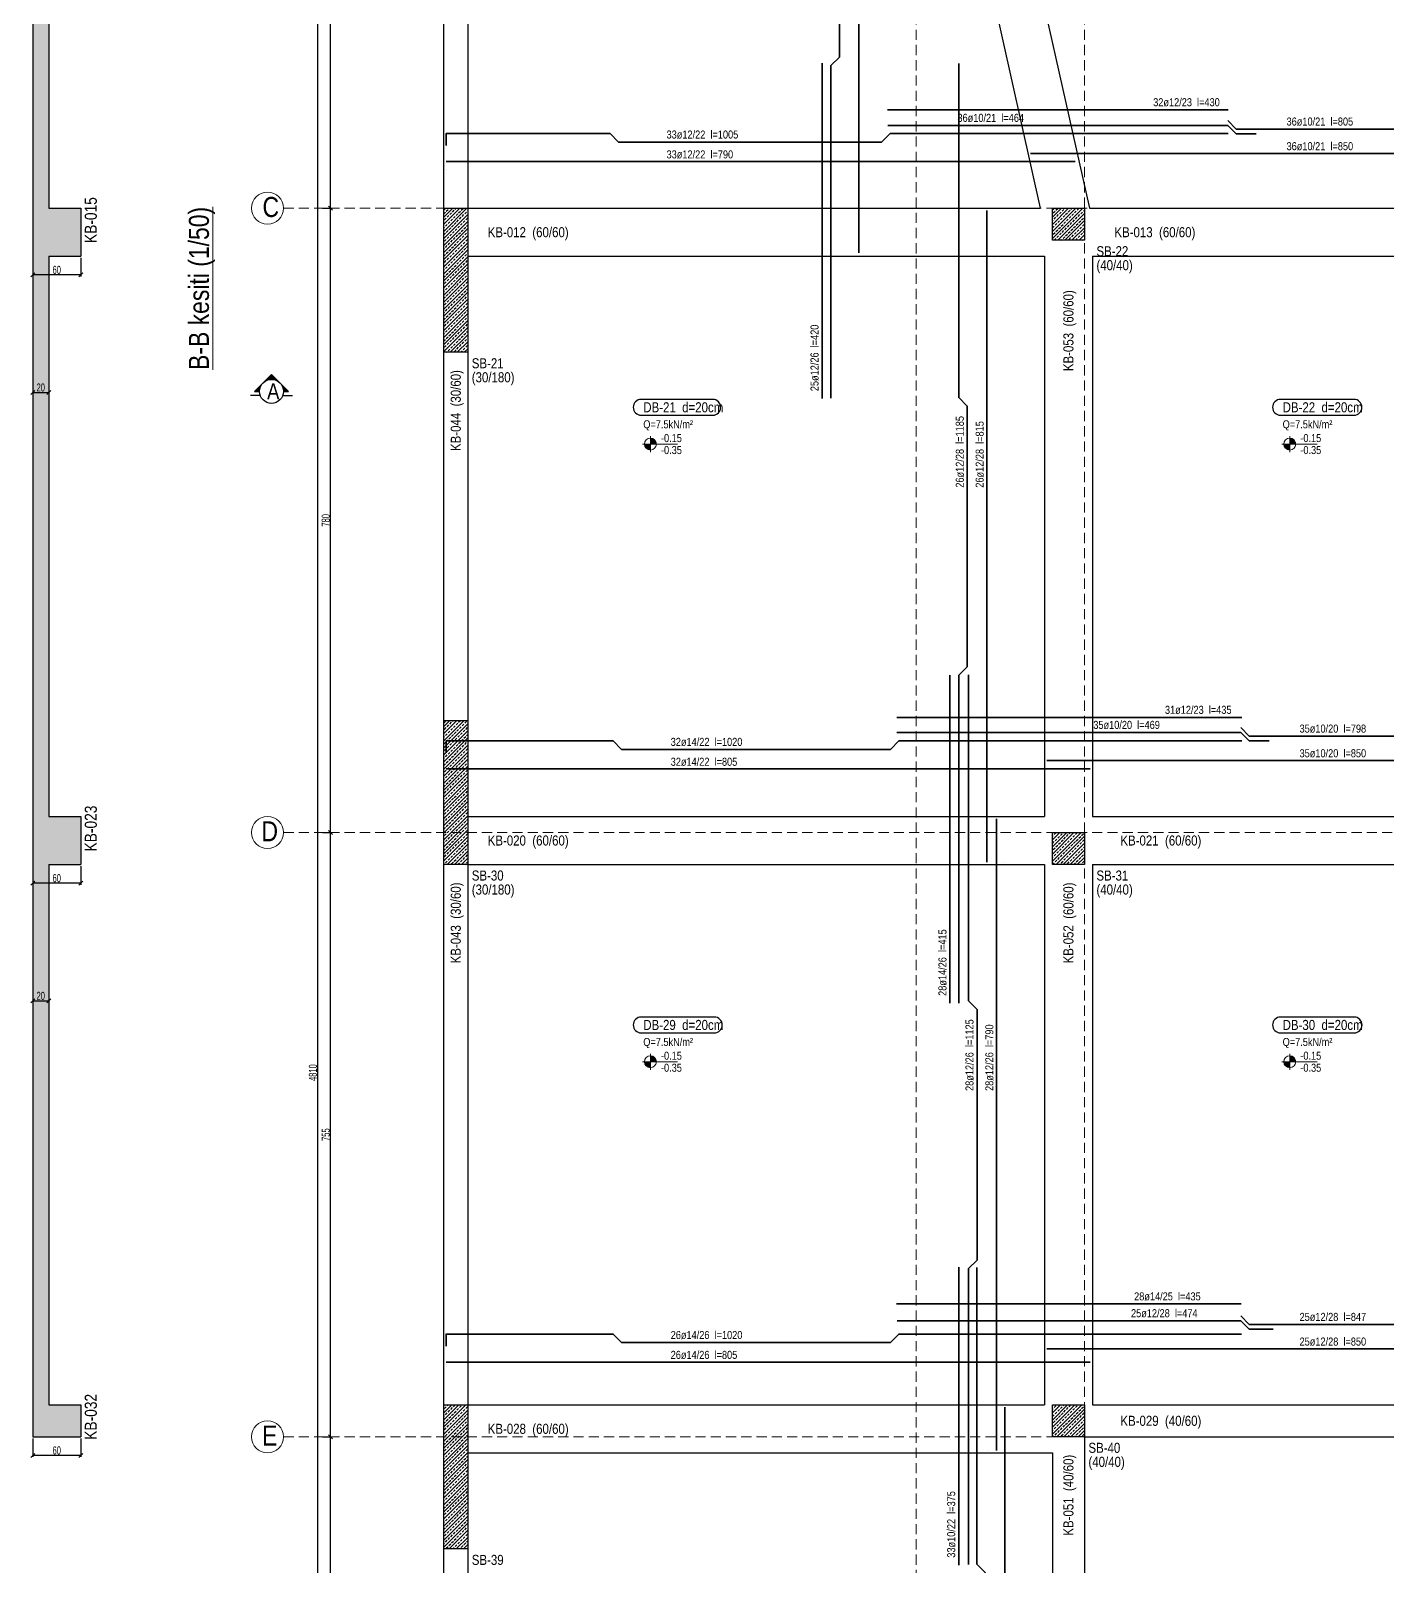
# Model space of a CAD drawing. Header units: millimetres. Extents: x 2430 to 9106, y 615 to 6139.
# Drawn here: x 2463 to 4157, y 2658 to 4577 of the extents above; entities that cross this region are included whole.
import ezdxf

# ---------------------------------------------------------------- set-up
doc = ezdxf.new("R2010")
doc.units = ezdxf.units.MM
doc.linetypes.add('DASHED', pattern=[19.05, 12.7, -6.35])
for name, color, linetype, lineweight in [('AKS BALONU (BEYKENT)', 7, 'Continuous', 20), ('AKS CIZGISI (BEYKENT)', 252, 'DASHED', 20), ('AKS NO (BEYKENT)', 3, 'Continuous', 20), ('AKS OLCU (BEYKENT)', 200, 'Continuous', 20), ('DONATI (BEYKENT)', 4, 'Continuous', 35), ('DONATI YAZISI (BEYKENT)', 3, 'Continuous', 20), ('DOSEME ISMI (BEYKENT)', 9, 'Continuous', 20), ('DOSEME PAFTA (BEYKENT)', 3, 'Continuous', 20), ('DOSEME SINIRI (BEYKENT)', 2, 'Continuous', 30), ('KESIT (BEYKENT)', 151, 'Continuous', 25), ('KESIT ISMI (BEYKENT)', 6, 'Continuous', 20), ('KIRIS (BEYKENT)', 2, 'Continuous', 30), ('KIRIS ISMI (BEYKENT)', 40, 'Continuous', 20), ('KOLON (BEYKENT)', 3, 'Continuous', 30), ('KOLON ISMI (BEYKENT)', 91, 'Continuous', 20), ('KOT CIZGI (BEYKENT)', 120, 'Continuous', 20), ('KOT YAZI (BEYKENT)', 7, 'Continuous', 20), ('OLCU (BEYKENT)', 14, 'Continuous', 20), ('TARAMA (BEYKENT)', 252, 'Continuous', 25), ('YAZI (BEYKENT)', 140, 'Continuous', 20)]:
    doc.layers.add(name, color=color, linetype=linetype, lineweight=lineweight)
doc.styles.add('DONATI YAZISI (BEYKENT)', font='')
doc.styles.add('DSMOLC-50', font='bahnschrift light condensed', dxfattribs={"width": 0.75, "height": 10})
doc.styles.add('KLNOLC-25', font='bahnschrift light condensed', dxfattribs={"width": 0.75, "height": 10})
doc.styles.add('KOT (BEYKENT)', font='')
doc.styles.add('stastyle', font='RomanSTA.ttf')
doc.styles.add('YAZI (BEYKENT)', font='')
doc.styles.get('DONATI YAZISI (BEYKENT)').set_extended_font_data('Bahnschrift Light Condensed')
doc.styles.get('KOT (BEYKENT)').set_extended_font_data('Bahnschrift Light Condensed')
doc.styles.get('YAZI (BEYKENT)').set_extended_font_data('Bahnschrift Light Condensed')
doc.dimstyles.new('DSMOLC-50', dxfattribs={"dimtxt": 10, "dimasz": 5, "dimexe": 2, "dimexo": 2, "dimgap": 1, "dimtad": 1, "dimdec": 1, "dimrnd": 0.5, "dimzin": 12, "dimdsep": 46, "dimtxsty": 'DSMOLC-50', "dimblk": 'OBLIQUE', "dimblk1": 'OBLIQUE', "dimblk2": 'OBLIQUE', "dimcen": 0, "dimclrt": 7, "dimadec": 0, "dimazin": 0, "dimtfac": 1, "dimtdec": 4, "dimtix": 1, "dimtmove": 2, "dimatfit": 3, "dimfxl": 1, "dimtzin": 0, "dimarcsym": 0})
pattern_1 = [(45, (1250.5757, 1934.793), (-4.419417, 4.419417), []), (45, (1254.995, 1934.793), (-4.419417, 4.419417), [3.125, -1.5625])]

# ---------------------------------------------------------------- blocks, each defined once
blk = doc.blocks.new('_Oblique')
at = {"color": 0, "linetype": 'ByBlock', "lineweight": -2}
blk.add_line((-0.5, -0.5), (0.5, 0.5), dxfattribs=at)
blk = doc.blocks.new('*D130')
at = {"layer": 'AKS OLCU (BEYKENT)', "color": 0, "lineweight": -2, "transparency": 16777216}
for p, q in [((2827.5, 2819.8), (2839.5, 2819.8)), ((2837.5, 2249.8), (2837.5, 2819.8)), ((2827.5, 2249.8), (2839.5, 2249.8))]:
    blk.add_line(p, q, dxfattribs=at)
at = {"layer": 'DEFPOINTS', "color": 0, "transparency": 16777216}
for p in [(2825.5, 2819.8), (2837.5, 2819.8), (2825.5, 2249.8)]:
    blk.add_point(p, dxfattribs=at)
at = {"layer": 'AKS OLCU (BEYKENT)', "color": 0, "lineweight": -2, "transparency": 16777216, "xscale": 5, "yscale": 5, "zscale": 5}
for p, rotation in [((2837.5, 2819.8), 90), ((2837.5, 2249.8), 270)]:
    blk.add_blockref('_Oblique', p, dxfattribs=dict(at, rotation=rotation))
at = {"layer": 'AKS OLCU (BEYKENT)', "color": 7, "transparency": 16777216, "insert": (2831.4, 2534.8), "char_height": 10, "attachment_point": 5, "rotation": 90, "style": 'DSMOLC-50'}
blk.add_mtext('570', dxfattribs=at)
blk = doc.blocks.new('*D131')
at = {"layer": 'AKS OLCU (BEYKENT)', "color": 0, "lineweight": -2, "transparency": 16777216}
for p, q in [((2827.5, 3574.8), (2839.5, 3574.8)), ((2837.5, 2819.8), (2837.5, 3574.8)), ((2827.5, 2819.8), (2839.5, 2819.8))]:
    blk.add_line(p, q, dxfattribs=at)
at = {"layer": 'DEFPOINTS', "color": 0, "transparency": 16777216}
for p in [(2825.5, 3574.8), (2837.5, 3574.8), (2825.5, 2819.8)]:
    blk.add_point(p, dxfattribs=at)
at = {"layer": 'AKS OLCU (BEYKENT)', "color": 0, "lineweight": -2, "transparency": 16777216, "xscale": 5, "yscale": 5, "zscale": 5}
for p, rotation in [((2837.5, 3574.8), 90), ((2837.5, 2819.8), 270)]:
    blk.add_blockref('_Oblique', p, dxfattribs=dict(at, rotation=rotation))
at = {"layer": 'AKS OLCU (BEYKENT)', "color": 7, "transparency": 16777216, "insert": (2831.4, 3197.3), "char_height": 10, "attachment_point": 5, "rotation": 90, "style": 'DSMOLC-50'}
blk.add_mtext('755', dxfattribs=at)
blk = doc.blocks.new('*D132')
at = {"layer": 'AKS OLCU (BEYKENT)', "color": 0, "lineweight": -2, "transparency": 16777216}
for p, q in [((2827.5, 4354.8), (2839.5, 4354.8)), ((2837.5, 3574.8), (2837.5, 4354.8)), ((2827.5, 3574.8), (2839.5, 3574.8))]:
    blk.add_line(p, q, dxfattribs=at)
at = {"layer": 'DEFPOINTS', "color": 0, "transparency": 16777216}
for p in [(2825.5, 4354.8), (2837.5, 4354.8), (2825.5, 3574.8)]:
    blk.add_point(p, dxfattribs=at)
at = {"layer": 'AKS OLCU (BEYKENT)', "color": 0, "lineweight": -2, "transparency": 16777216, "xscale": 5, "yscale": 5, "zscale": 5}
for p, rotation in [((2837.5, 4354.8), 90), ((2837.5, 3574.8), 270)]:
    blk.add_blockref('_Oblique', p, dxfattribs=dict(at, rotation=rotation))
at = {"layer": 'AKS OLCU (BEYKENT)', "color": 7, "transparency": 16777216, "insert": (2831.4, 3964.8), "char_height": 10, "attachment_point": 5, "rotation": 90, "style": 'DSMOLC-50'}
blk.add_mtext('780', dxfattribs=at)
blk = doc.blocks.new('*D133')
at = {"layer": 'AKS OLCU (BEYKENT)', "color": 0, "lineweight": -2, "transparency": 16777216}
for p, q in [((2827.5, 5114.8), (2839.5, 5114.8)), ((2837.5, 4354.8), (2837.5, 5114.8)), ((2827.5, 4354.8), (2839.5, 4354.8))]:
    blk.add_line(p, q, dxfattribs=at)
at = {"layer": 'DEFPOINTS', "color": 0, "transparency": 16777216}
for p in [(2825.5, 5114.8), (2837.5, 5114.8), (2825.5, 4354.8)]:
    blk.add_point(p, dxfattribs=at)
at = {"layer": 'AKS OLCU (BEYKENT)', "color": 0, "lineweight": -2, "transparency": 16777216, "xscale": 5, "yscale": 5, "zscale": 5}
for p, rotation in [((2837.5, 5114.8), 90), ((2837.5, 4354.8), 270)]:
    blk.add_blockref('_Oblique', p, dxfattribs=dict(at, rotation=rotation))
at = {"layer": 'AKS OLCU (BEYKENT)', "color": 7, "transparency": 16777216, "insert": (2831.4, 4734.8), "char_height": 10, "attachment_point": 5, "rotation": 90, "style": 'DSMOLC-50'}
blk.add_mtext('760', dxfattribs=at)
blk = doc.blocks.new('*D135')
at = {"layer": 'AKS OLCU (BEYKENT)', "color": 0, "lineweight": -2, "transparency": 16777216}
for p, q in [((2823.5, 5679.8), (2819.5, 5679.8)), ((2821.5, 869.8), (2821.5, 5679.8)), ((2823.5, 869.8), (2819.5, 869.8))]:
    blk.add_line(p, q, dxfattribs=at)
at = {"layer": 'DEFPOINTS', "color": 0, "transparency": 16777216}
for p in [(2821.5, 5679.8), (2825.5, 5679.8), (2825.5, 869.8)]:
    blk.add_point(p, dxfattribs=at)
at = {"layer": 'AKS OLCU (BEYKENT)', "color": 0, "lineweight": -2, "transparency": 16777216, "xscale": 5, "yscale": 5, "zscale": 5}
for p, rotation in [((2821.5, 5679.8), 90), ((2821.5, 869.8), 270)]:
    blk.add_blockref('_Oblique', p, dxfattribs=dict(at, rotation=rotation))
at = {"layer": 'AKS OLCU (BEYKENT)', "color": 7, "transparency": 16777216, "insert": (2815.4, 3274.8), "char_height": 10, "attachment_point": 5, "rotation": 90, "style": 'DSMOLC-50'}
blk.add_mtext('4810', dxfattribs=at)
blk = doc.blocks.new('*D156')
at = {"layer": 'DEFPOINTS', "color": 0, "transparency": 16777216}
for p in [(2465.5, 4294.8), (2525.5, 4294.8), (2465.5, 4271.6)]:
    blk.add_point(p, dxfattribs=at)
at = {"layer": 'OLCU (BEYKENT)', "color": 0, "lineweight": -2, "transparency": 16777216}
for p, q in [((2465.5, 4292.8), (2465.5, 4269.6)), ((2525.5, 4292.8), (2525.5, 4269.6)), ((2525.5, 4271.6), (2465.5, 4271.6))]:
    blk.add_line(p, q, dxfattribs=at)
at = {"layer": 'OLCU (BEYKENT)', "color": 0, "lineweight": -2, "transparency": 16777216, "xscale": 5, "yscale": 5, "zscale": 5, "rotation": 180}
blk.add_blockref('_Oblique', (2465.5, 4271.6), dxfattribs=at)
at = {"layer": 'OLCU (BEYKENT)', "color": 0, "lineweight": -2, "transparency": 16777216, "xscale": 5, "yscale": 5, "zscale": 5}
blk.add_blockref('_Oblique', (2525.5, 4271.6), dxfattribs=at)
at = {"layer": 'OLCU (BEYKENT)', "color": 7, "lineweight": -3, "transparency": 16777216, "insert": (2495.5, 4277.7), "char_height": 10, "attachment_point": 5, "style": 'KLNOLC-25'}
blk.add_mtext('60', dxfattribs=at)
blk = doc.blocks.new('*D157')
at = {"layer": 'DEFPOINTS', "color": 0, "transparency": 16777216}
for p in [(2465.5, 4143.6), (2485.5, 4143.6), (2485.5, 4124.6)]:
    blk.add_point(p, dxfattribs=at)
at = {"layer": 'OLCU (BEYKENT)', "color": 0, "lineweight": -2, "transparency": 16777216}
for p, q in [((2465.5, 4141.6), (2465.5, 4122.6)), ((2485.5, 4141.6), (2485.5, 4122.6)), ((2465.5, 4124.6), (2485.5, 4124.6))]:
    blk.add_line(p, q, dxfattribs=at)
at = {"layer": 'OLCU (BEYKENT)', "color": 0, "lineweight": -2, "transparency": 16777216, "xscale": 5, "yscale": 5, "zscale": 5, "rotation": 180}
blk.add_blockref('_Oblique', (2465.5, 4124.6), dxfattribs=at)
at = {"layer": 'OLCU (BEYKENT)', "color": 0, "lineweight": -2, "transparency": 16777216, "xscale": 5, "yscale": 5, "zscale": 5}
blk.add_blockref('_Oblique', (2485.5, 4124.6), dxfattribs=at)
at = {"layer": 'OLCU (BEYKENT)', "color": 7, "lineweight": -3, "transparency": 16777216, "insert": (2475.5, 4130.7), "char_height": 10, "attachment_point": 5, "style": 'KLNOLC-25'}
blk.add_mtext('20', dxfattribs=at)
blk = doc.blocks.new('*D158')
at = {"layer": 'DEFPOINTS', "color": 0, "transparency": 16777216}
for p in [(2465.5, 3534.8), (2525.5, 3534.8), (2465.5, 3511.6)]:
    blk.add_point(p, dxfattribs=at)
at = {"layer": 'OLCU (BEYKENT)', "color": 0, "lineweight": -2, "transparency": 16777216}
for p, q in [((2465.5, 3532.8), (2465.5, 3509.6)), ((2525.5, 3532.8), (2525.5, 3509.6)), ((2525.5, 3511.6), (2465.5, 3511.6))]:
    blk.add_line(p, q, dxfattribs=at)
at = {"layer": 'OLCU (BEYKENT)', "color": 0, "lineweight": -2, "transparency": 16777216, "xscale": 5, "yscale": 5, "zscale": 5, "rotation": 180}
blk.add_blockref('_Oblique', (2465.5, 3511.6), dxfattribs=at)
at = {"layer": 'OLCU (BEYKENT)', "color": 0, "lineweight": -2, "transparency": 16777216, "xscale": 5, "yscale": 5, "zscale": 5}
blk.add_blockref('_Oblique', (2525.5, 3511.6), dxfattribs=at)
at = {"layer": 'OLCU (BEYKENT)', "color": 7, "lineweight": -3, "transparency": 16777216, "insert": (2495.5, 3517.7), "char_height": 10, "attachment_point": 5, "style": 'KLNOLC-25'}
blk.add_mtext('60', dxfattribs=at)
blk = doc.blocks.new('*D159')
at = {"layer": 'DEFPOINTS', "color": 0, "transparency": 16777216}
for p in [(2465.5, 3383.6), (2485.5, 3383.6), (2485.5, 3364.6)]:
    blk.add_point(p, dxfattribs=at)
at = {"layer": 'OLCU (BEYKENT)', "color": 0, "lineweight": -2, "transparency": 16777216}
for p, q in [((2465.5, 3381.6), (2465.5, 3362.6)), ((2485.5, 3381.6), (2485.5, 3362.6)), ((2465.5, 3364.6), (2485.5, 3364.6))]:
    blk.add_line(p, q, dxfattribs=at)
at = {"layer": 'OLCU (BEYKENT)', "color": 0, "lineweight": -2, "transparency": 16777216, "xscale": 5, "yscale": 5, "zscale": 5, "rotation": 180}
blk.add_blockref('_Oblique', (2465.5, 3364.6), dxfattribs=at)
at = {"layer": 'OLCU (BEYKENT)', "color": 0, "lineweight": -2, "transparency": 16777216, "xscale": 5, "yscale": 5, "zscale": 5}
blk.add_blockref('_Oblique', (2485.5, 3364.6), dxfattribs=at)
at = {"layer": 'OLCU (BEYKENT)', "color": 7, "lineweight": -3, "transparency": 16777216, "insert": (2475.5, 3370.7), "char_height": 10, "attachment_point": 5, "style": 'KLNOLC-25'}
blk.add_mtext('20', dxfattribs=at)
blk = doc.blocks.new('*D160')
at = {"layer": 'DEFPOINTS', "color": 0, "transparency": 16777216}
for p in [(2465.5, 2819.8), (2525.5, 2819.8), (2465.5, 2796.6)]:
    blk.add_point(p, dxfattribs=at)
at = {"layer": 'OLCU (BEYKENT)', "color": 0, "lineweight": -2, "transparency": 16777216}
for p, q in [((2465.5, 2817.8), (2465.5, 2794.6)), ((2525.5, 2817.8), (2525.5, 2794.6)), ((2525.5, 2796.6), (2465.5, 2796.6))]:
    blk.add_line(p, q, dxfattribs=at)
at = {"layer": 'OLCU (BEYKENT)', "color": 0, "lineweight": -2, "transparency": 16777216, "xscale": 5, "yscale": 5, "zscale": 5, "rotation": 180}
blk.add_blockref('_Oblique', (2465.5, 2796.6), dxfattribs=at)
at = {"layer": 'OLCU (BEYKENT)', "color": 0, "lineweight": -2, "transparency": 16777216, "xscale": 5, "yscale": 5, "zscale": 5}
blk.add_blockref('_Oblique', (2525.5, 2796.6), dxfattribs=at)
at = {"layer": 'OLCU (BEYKENT)', "color": 7, "lineweight": -3, "transparency": 16777216, "insert": (2495.5, 2802.7), "char_height": 10, "attachment_point": 5, "style": 'KLNOLC-25'}
blk.add_mtext('60', dxfattribs=at)

msp = doc.modelspace()

# ---------------------------------------------------------------- hatches: boundary and pattern name
at = {"layer": 'KESIT (BEYKENT)', "lineweight": -3}
h = msp.add_hatch(color=256, dxfattribs=at)
h.dxf.hatch_style = 1
h.paths.add_polyline_path([(2774.27, 4136.55), (2763.66, 4147.15), (2753.06, 4136.55, -0.1989124), (2763.66, 4140.94, -0.1989124)])
h = msp.add_hatch(color=256, dxfattribs=at)
h.dxf.hatch_style = 1
h.paths.add_polyline_path([(2748.66, 4125.94, -0.1989124), (2753.06, 4136.55), (2742.45, 4125.94)])
h = msp.add_hatch(color=256, dxfattribs=at)
h.dxf.hatch_style = 1
h.paths.add_polyline_path([(2784.88, 4125.94), (2774.27, 4136.55, -0.1989124), (2778.66, 4125.94)])
at = {"layer": 'KOT CIZGI (BEYKENT)'}
h = msp.add_hatch(color=256, dxfattribs=at)
h.dxf.hatch_style = 1
h.paths.add_polyline_path([(3236.78, 4067.58), (3236.78, 4060.08), (3244.28, 4060.08, 0.4142136)])
h = msp.add_hatch(color=256, dxfattribs=at)
h.dxf.hatch_style = 1
h.paths.add_polyline_path([(4035.11, 4067.58), (4035.11, 4060.08), (4042.61, 4060.08, 0.4142136)])
h = msp.add_hatch(color=256, dxfattribs=at)
h.dxf.hatch_style = 1
h.paths.add_polyline_path([(3236.78, 4060.08), (3229.28, 4060.08, 0.4142136), (3236.78, 4052.58)])
h = msp.add_hatch(color=256, dxfattribs=at)
h.dxf.hatch_style = 1
h.paths.add_polyline_path([(4035.11, 4060.08), (4027.61, 4060.08, 0.4142136), (4035.11, 4052.58)])
h = msp.add_hatch(color=256, dxfattribs=at)
h.dxf.hatch_style = 1
h.paths.add_polyline_path([(3236.78, 3288.41), (3229.28, 3288.41, 0.4142136), (3236.78, 3280.91)])
h = msp.add_hatch(color=256, dxfattribs=at)
h.dxf.hatch_style = 1
h.paths.add_polyline_path([(3236.78, 3295.91), (3236.78, 3288.41), (3244.28, 3288.41, 0.4142136)])
h = msp.add_hatch(color=256, dxfattribs=at)
h.dxf.hatch_style = 1
h.paths.add_polyline_path([(4035.11, 3288.41), (4027.61, 3288.41, 0.4142136), (4035.11, 3280.91)])
h = msp.add_hatch(color=256, dxfattribs=at)
h.dxf.hatch_style = 1
h.paths.add_polyline_path([(4035.11, 3295.91), (4035.11, 3288.41), (4042.61, 3288.41, 0.4142136)])
at = {"layer": 'TARAMA (BEYKENT)', "lineweight": -3}
h = msp.add_hatch(dxfattribs=at)
h.set_pattern_fill('ANSI33', color=256)
h.set_pattern_definition([(45, (1250.5757, 1934.793), (-4.490128, 4.490128), []), (45, (1255.066, 1934.793), (-4.490128, 4.490128), [3.175, -1.5875])])
h.paths.add_polyline_path([(2525.51, 2859.78), (2485.51, 2859.78), (2485.51, 3534.78), (2525.51, 3534.78), (2525.51, 3594.78), (2485.51, 3594.78), (2485.51, 4294.78), (2525.51, 4294.78), (2525.51, 4354.78), (2485.51, 4354.78), (2485.51, 5074.78), (2525.51, 5074.78), (2525.51, 5114.78), (2485.51, 5114.78), (2485.51, 5654.78), (2585.51, 5654.78), (2585.51, 5679.78), (2465.51, 5679.78), (2465.51, 5654.78), (2465.51, 5074.78), (2465.51, 4354.78), (2465.51, 3534.78), (2465.51, 2859.78), (2465.51, 2819.78), (2525.51, 2819.78)])
at = {"layer": 'TARAMA (BEYKENT)'}
h = msp.add_hatch(dxfattribs=at)
h.set_pattern_fill('ANSI33', color=256, style=0, pattern_type=0)
h.set_pattern_definition(pattern_1)
h.paths.add_polyline_path([(2978.72, 4354.78), (3008.72, 4354.78), (3008.72, 4174.78), (2978.72, 4174.78)], flags=0)
h = msp.add_hatch(dxfattribs=at)
h.set_pattern_fill('ANSI33', color=256, style=0, pattern_type=0)
h.set_pattern_definition(pattern_1)
h.paths.add_polyline_path([(3738.72, 4354.78), (3778.72, 4354.78), (3778.72, 4314.78), (3738.72, 4314.78)], flags=0)
h = msp.add_hatch(dxfattribs=at)
h.set_pattern_fill('ANSI33', color=256, style=0, pattern_type=0)
h.set_pattern_definition(pattern_1)
h.paths.add_polyline_path([(2978.72, 3714.78), (3008.72, 3714.78), (3008.72, 3534.78), (2978.72, 3534.78)], flags=0)
h = msp.add_hatch(dxfattribs=at)
h.set_pattern_fill('ANSI33', color=256, style=0, pattern_type=0)
h.set_pattern_definition(pattern_1)
h.paths.add_polyline_path([(3738.72, 3574.78), (3778.72, 3574.78), (3778.72, 3534.78), (3738.72, 3534.78)], flags=0)
h = msp.add_hatch(dxfattribs=at)
h.set_pattern_fill('ANSI33', color=256, style=0, pattern_type=0)
h.set_pattern_definition(pattern_1)
h.paths.add_polyline_path([(2978.72, 2859.78), (3008.72, 2859.78), (3008.72, 2679.78), (2978.72, 2679.78)], flags=0)
h = msp.add_hatch(dxfattribs=at)
h.set_pattern_fill('ANSI33', color=256, style=0, pattern_type=0)
h.set_pattern_definition(pattern_1)
h.paths.add_polyline_path([(3738.72, 2859.78), (3778.72, 2859.78), (3778.72, 2819.78), (3738.72, 2819.78)], flags=0)

# ---------------------------------------------------------------- linework, layer by layer
at = {"layer": 'AKS BALONU (BEYKENT)'}
for centre in [(2758.72, 4354.78), (2758.72, 3574.78), (2758.72, 2819.78)]:
    msp.add_circle(centre, 20, dxfattribs=at)
at = {"layer": 'AKS CIZGISI (BEYKENT)'}
for p, q in [((2978.72, 659.78), (2978.72, 5879.78)), ((3568.72, 659.78), (3568.72, 5879.78)), ((3778.72, 659.78), (3778.72, 5879.78)), ((2778.72, 4354.78), (9053.72, 4354.78)), ((2778.72, 3574.78), (9053.72, 3574.78)), ((2778.72, 2819.78), (9053.72, 2819.78))]:
    msp.add_line(p, q, dxfattribs=at)
at = {"layer": 'DONATI (BEYKENT)'}
for points in [[(3462.11, 4117.39), (3462.11, 4532.89), (3472.72, 4543.5), (3472.71, 4874.13), (3462.11, 4884.74), (3462.11, 5248.86)], [(3497.11, 4298.79), (3497.11, 5107.7)], [(3451.12, 4116.95), (3451.12, 4536.14)], [(3621.88, 3361.52), (3621.88, 3771.2), (3632.48, 3781.81), (3632.48, 4107.58), (3621.88, 4118.2), (3621.88, 4535.42)], [(3532.81, 4477.72), (3958.34, 4477.72)], [(3533.41, 4458.21), (3957.73, 4458.21), (3968.34, 4447.61), (3993.34, 4447.61)], [(3957.73, 4464.21), (3968.34, 4453.61), (4311.25, 4453.61), (4321.86, 4464.21), (4753.75, 4464.21)], [(2981.65, 4432.97), (2981.64, 4447.97), (3186.46, 4447.97), (3197.07, 4437.37), (3525.48, 4437.37), (3536.1, 4447.97), (3958.41, 4447.97)], [(2981.72, 4412.97), (3767.33, 4412.97)], [(3711.24, 4423.21), (4556.81, 4423.21)], [(3656.88, 3537.78), (3656.88, 4351.78)], [(3610.86, 3361.45), (3610.86, 3771.47)], [(3634.01, 2660.19), (3634.01, 3029.94), (3644.61, 3040.55), (3644.6, 3353.82), (3634.01, 3364.44), (3634.01, 3771.78)], [(3544.5, 3718.65), (3975.44, 3718.65)], [(3973.88, 3705.78), (3984.49, 3695.18), (4327.75, 3695.18), (4338.37, 3705.78), (4763.12, 3705.78)], [(2981.65, 3674.18), (2981.64, 3689.18), (3190.14, 3689.18), (3200.75, 3678.58), (3536.52, 3678.59), (3547.14, 3689.18), (3975.16, 3689.18)], [(3544.66, 3699.78), (3973.88, 3699.78), (3984.49, 3689.18), (4009.49, 3689.18)], [(3731.72, 3664.78), (4580.72, 3664.78)], [(2981.72, 3654.18), (3785.72, 3654.18)], [(3669.01, 2802.77), (3669.01, 3591.77)], [(3621.8, 2659.58), (3621.8, 3031.6)], [(3644.32, 2106.85), (3644.32, 2388.7), (3654.92, 2399.31), (3654.92, 2650.08), (3644.32, 2660.7), (3644.32, 3031.14)], [(3544.18, 2985.83), (3974.59, 2985.83)], [(3544.8, 2964.78), (3973.88, 2964.78), (3984.49, 2954.18), (4014.49, 2954.18)], [(3973.88, 2970.78), (3984.49, 2960.18), (4327.75, 2960.18), (4338.37, 2970.78), (4812.56, 2970.78)], [(2981.65, 2933.18), (2981.64, 2948.18), (3190.14, 2948.18), (3200.75, 2937.58), (3536.52, 2937.58), (3547.14, 2948.18), (3974.81, 2948.18)], [(3731.72, 2929.78), (4580.72, 2929.78)], [(2981.72, 2913.18), (3785.72, 2913.18)], [(3679.32, 2212.78), (3679.32, 2856.78)]]:
    msp.add_lwpolyline(points, dxfattribs=at)
at = {"layer": 'DOSEME PAFTA (BEYKENT)', "lineweight": -3}
for points in [[(3225.25, 4096.13), (3314.61, 4096.13, 1), (3314.61, 4115.91), (3225.25, 4115.91, 1)], [(4023.58, 4096.13), (4115.25, 4096.13, 1), (4115.25, 4115.91), (4023.58, 4115.91, 1)], [(3225.25, 3324.46), (3316.67, 3324.46, 1), (3316.67, 3344.24), (3225.25, 3344.24, 1)], [(4023.58, 3324.46), (4115.45, 3324.46, 1), (4115.45, 3344.24), (4023.58, 3344.24, 1)]]:
    msp.add_lwpolyline(points, format="xyb", close=True, dxfattribs=at)
at = {"layer": 'DOSEME SINIRI (BEYKENT)'}
for p, q in [((2465.51, 5074.78), (2465.51, 4354.78)), ((2485.51, 5074.78), (2485.51, 4354.78)), ((2465.51, 4354.78), (2465.51, 3534.78)), ((2485.51, 4354.78), (2525.51, 4354.78)), ((2525.51, 4354.78), (2525.51, 4294.78)), ((2485.51, 4294.78), (2525.51, 4294.78)), ((2485.51, 4294.78), (2485.51, 3594.78)), ((2485.51, 3594.78), (2525.51, 3594.78)), ((2525.51, 3594.78), (2525.51, 3534.78)), ((2465.51, 3534.78), (2465.51, 2859.78)), ((2485.51, 3534.78), (2525.51, 3534.78)), ((2485.51, 3534.78), (2485.51, 2859.78)), ((2465.51, 2859.78), (2465.51, 2819.78)), ((2485.51, 2859.78), (2525.51, 2859.78)), ((2525.51, 2859.78), (2525.51, 2819.78)), ((2465.51, 2819.78), (2525.51, 2819.78))]:
    msp.add_line(p, q, dxfattribs=at)
at = {"layer": 'KESIT (BEYKENT)', "lineweight": -3, "flags": 128}
for points in [[(2778.66, 4125.94), (2784.88, 4125.94), (2763.66, 4147.15), (2742.45, 4125.94), (2748.66, 4125.94)], [(2749.52, 4120.94), (2737.45, 4120.94)], [(2777.81, 4120.94), (2789.88, 4120.94)]]:
    msp.add_lwpolyline(points, dxfattribs=at)
at = {"layer": 'KESIT (BEYKENT)', "lineweight": -3}
msp.add_circle((2763.66, 4125.94), 15, dxfattribs=at)
at = {"layer": 'KIRIS (BEYKENT)'}
for p, q in [((2978.62, 5074.88), (2978.62, 4354.88)), ((3008.72, 5074.88), (3008.62, 4354.88)), ((3562.46, 5074.78), (3723.51, 4354.78)), ((3623.94, 5074.78), (3784.99, 4354.78)), ((3008.62, 4354.78), (3723.51, 4354.78)), ((3784.99, 4354.78), (4517.62, 4354.78)), ((3008.62, 4294.78), (3728.72, 4294.78)), ((3728.72, 4294.78), (3728.72, 3594.78)), ((3788.72, 4294.78), (4523.72, 4294.78)), ((3788.72, 4294.78), (3788.72, 3594.78)), ((2978.62, 4174.88), (2978.62, 3714.78)), ((3008.72, 4174.88), (3008.62, 3714.78)), ((3008.62, 3594.78), (3728.72, 3594.78)), ((3788.72, 3594.78), (4523.72, 3594.78)), ((2978.62, 3534.78), (2978.62, 2859.78)), ((3008.72, 3534.78), (3728.72, 3534.78)), ((3008.72, 3534.78), (3008.72, 2859.78)), ((3728.72, 3534.78), (3728.72, 2859.78)), ((3788.72, 3534.78), (4523.72, 3534.78)), ((3788.72, 3534.78), (3788.72, 2859.78)), ((3008.62, 2859.78), (3728.72, 2859.78)), ((3788.72, 2859.78), (4523.72, 2859.78)), ((3778.72, 2819.68), (3778.82, 2249.88)), ((3778.82, 2819.78), (4523.72, 2819.78)), ((3008.62, 2799.78), (3738.72, 2799.78)), ((3738.72, 2799.78), (3738.72, 2249.88)), ((2978.62, 2679.78), (2978.62, 2249.88)), ((3008.72, 2679.78), (3008.72, 2249.88))]:
    msp.add_line(p, q, dxfattribs=at)
at = {"layer": 'KOLON (BEYKENT)'}
for points in [[(2978.72, 4354.78), (3008.72, 4354.78), (3008.72, 4174.78), (2978.72, 4174.78)], [(3738.72, 4354.78), (3778.72, 4354.78), (3778.72, 4314.78), (3738.72, 4314.78)], [(2978.72, 3714.78), (3008.72, 3714.78), (3008.72, 3534.78), (2978.72, 3534.78)], [(3738.72, 3574.78), (3778.72, 3574.78), (3778.72, 3534.78), (3738.72, 3534.78)], [(2978.72, 2859.78), (3008.72, 2859.78), (3008.72, 2679.78), (2978.72, 2679.78)], [(3738.72, 2859.78), (3778.72, 2859.78), (3778.72, 2819.78), (3738.72, 2819.78)]]:
    msp.add_lwpolyline(points, close=True, dxfattribs=at)
at = {"layer": 'KOT CIZGI (BEYKENT)'}
for p, q in [((3236.78, 4070.08), (3236.78, 4050.08)), ((4035.11, 4070.08), (4035.11, 4050.08)), ((3226.78, 4060.08), (3270.81, 4060.08)), ((4025.11, 4060.08), (4069.14, 4060.08)), ((3226.78, 3288.41), (3270.81, 3288.41)), ((3236.78, 3298.41), (3236.78, 3278.41)), ((4025.11, 3288.41), (4069.14, 3288.41)), ((4035.11, 3298.41), (4035.11, 3278.41))]:
    msp.add_line(p, q, dxfattribs=at)
for centre in [(3236.78, 4060.08), (4035.11, 4060.08), (3236.78, 3288.41), (4035.11, 3288.41)]:
    msp.add_circle(centre, 7.5, dxfattribs=at)

# ---------------------------------------------------------------- texts
at = {"layer": 'AKS NO (BEYKENT)', "style": 'YAZI (BEYKENT)'}
for s, p in [('C', (2752.4, 4343.78)), ('D', (2751.13, 3563.78)), ('E', (2751.94, 2808.78))]:
    msp.add_text(s, height=25, dxfattribs=at).set_placement(p)
at = {"layer": 'DONATI (BEYKENT)', "style": 'stastyle'}
for s, p in [('& 1-.2- 1- 6.905263- 8.377265', (3711.24, 4423.21)), ('& 1-.2- 1- 0- 7.601036', (2981.72, 4403.58)), ('& 1-.2- 1- 7.799999- 5.650001', (3666.68, 4293.7)), ('& 1-.2- 1- 8- 7.299999', (3731.72, 3664.78)), ('& 1-.2- 1- 0- 7.95', (2981.72, 3644.78)), ('& 1-.2- 1- 7.550001- 7.6', (3678.72, 3537.78)), ('& 1-.2- 1- 8- 8.600001', (3731.72, 2929.78)), ('& 1-.2- 1- 0- 7.95', (2981.72, 2909.78)), ('& 1-.2- 1- 5.699999- 7.799999', (3658.72, 2802.77))]:
    msp.add_text(s, height=0.0005, dxfattribs=at).set_placement(p)
at = {"layer": 'DONATI YAZISI (BEYKENT)', "style": 'DONATI YAZISI (BEYKENT)'}
for s, p in [(' 32ø12/23  l=430', (3861.41, 4482.14)), (' 36ø10/21  l=464', (3617, 4462.64)), (' 33ø12/22  l=1005', (3253.79, 4441.8)), (' 36ø10/21  l=805', (4027.95, 4458.03)), (' 36ø10/21  l=850', (4027.94, 4427.21)), (' 33ø12/22  l=790', (3253.78, 4416.97)), (' 31ø12/23  l=435', (3876.09, 3723.07)), (' 35ø10/20  l=469', (3786.64, 3704.21)), (' 35ø10/20  l=798', (4044.18, 3699.6)), (' 32ø14/22  l=1020', (3258.94, 3683.01)), (' 32ø14/22  l=805', (3258.93, 3658.18)), (' 35ø10/20  l=850', (4044.17, 3668.78)), (' 28ø14/25  l=435', (3837.57, 2990.26)), (' 25ø12/28  l=474', (3833.72, 2969.21)), (' 25ø12/28  l=847', (4044.18, 2964.6)), (' 26ø14/26  l=1020', (3258.94, 2942)), (' 25ø12/28  l=850', (4044.17, 2933.78)), (' 26ø14/26  l=805', (3258.93, 2917.18))]:
    msp.add_text(s, height=10, dxfattribs=at).set_placement(p)
for s, rotation, p in [(' 25ø12/26  l=420', 89.99993, (3446.7, 4122.98)), (' 26ø12/28  l=1185', 90, (3628.06, 4002.41)), (' 26ø12/28  l=815', 90, (3652.88, 4002.4)), (' 28ø14/26  l=415', 90, (3606.44, 3367.48)), (' 28ø12/26  l=1125', 90, (3640.18, 3248.72)), (' 28ø12/26  l=790', 90, (3665.01, 3248.71)), (' 33ø10/22  l=375', 90, (3617.38, 2665.62))]:
    msp.add_text(s, height=10, rotation=rotation, dxfattribs=at).set_placement(p)
at = {"layer": 'DOSEME ISMI (BEYKENT)', "style": 'YAZI (BEYKENT)'}
for s, p in [('DB-21  d=20cm', (3227.89, 4099.78)), ('DB-22  d=20cm', (4026.22, 4099.78)), ('DB-29  d=20cm', (3227.89, 3328.11)), ('DB-30  d=20cm', (4026.22, 3328.11))]:
    msp.add_text(s, height=12.5, dxfattribs=at).set_placement(p)
at = {"layer": 'KESIT ISMI (BEYKENT)', "style": 'YAZI (BEYKENT)'}
msp.add_text('%%UB-B kesiti (1/50)', height=25, rotation=90, dxfattribs=at).set_placement((2685.51, 4152.71))
msp.add_text('A', height=20, dxfattribs=at).set_placement((2758.21, 4116.07))
at = {"layer": 'KIRIS ISMI (BEYKENT)', "style": 'YAZI (BEYKENT)'}
for s, height, p in [('KB-015', 15, (2545.51, 4311.23)), ('KB-053  (60/60)', 12.5, (3764.98, 4151.2)), ('KB-044  (30/60)', 12.5, (2999.98, 4051.39)), ('KB-023', 15, (2545.51, 3551.1)), ('KB-043  (30/60)', 12.5, (2999.98, 3411.28)), ('KB-052  (60/60)', 12.5, (3764.98, 3411.2)), ('KB-032', 15, (2545.51, 2816.1)), ('KB-051  (40/60)', 12.5, (3764.98, 2696.29))]:
    msp.add_text(s, height=height, rotation=90, dxfattribs=at).set_placement(p)
for s, p in [('KB-012  (60/60)', (3033.62, 4318.53)), ('KB-013  (60/60)', (3816.16, 4318.53)), ('KB-020  (60/60)', (3033.62, 3558.53)), ('KB-021  (60/60)', (3823.62, 3558.53)), ('KB-029  (40/60)', (3823.62, 2833.53)), ('KB-028  (60/60)', (3033.62, 2823.53))]:
    msp.add_text(s, height=12.5, dxfattribs=at).set_placement(p)
at = {"layer": 'KOLON ISMI (BEYKENT)', "style": 'YAZI (BEYKENT)'}
for s, p in [('SB-22', (3793.72, 4294.78)), ('(40/40)', (3793.72, 4277.28)), ('SB-21', (3013.72, 4154.78)), ('(30/180)', (3013.72, 4137.28)), ('SB-30', (3013.72, 3514.78)), ('SB-31', (3793.72, 3514.78)), ('(30/180)', (3013.72, 3497.28)), ('(40/40)', (3793.72, 3497.28)), ('SB-40', (3783.73, 2799.78)), ('(40/40)', (3783.73, 2782.28)), ('SB-39', (3013.72, 2659.78))]:
    msp.add_text(s, height=12.5, dxfattribs=at).set_placement(p)
at = {"layer": 'KOT YAZI (BEYKENT)', "style": 'KOT (BEYKENT)'}
for s, p in [(' -0.15', (3246.78, 4062.58)), (' -0.15', (4045.11, 4062.58)), (' -0.35', (3246.78, 4047.58)), (' -0.35', (4045.11, 4047.58)), (' -0.15', (3246.78, 3290.91)), (' -0.15', (4045.11, 3290.91)), (' -0.35', (3246.78, 3275.91)), (' -0.35', (4045.11, 3275.91))]:
    msp.add_text(s, height=10, dxfattribs=at).set_placement(p)
at = {"layer": 'YAZI (BEYKENT)', "style": 'YAZI (BEYKENT)'}
for p in [(3227.89, 4079.78), (4026.22, 4079.78), (3227.89, 3308.11), (4026.22, 3308.11)]:
    msp.add_text('Q=7.5kN/m²', height=10, dxfattribs=at).set_placement(p)

# ---------------------------------------------------------------- dimensions: what is measured, and where the dimension line sits
at = {"layer": 'AKS OLCU (BEYKENT)'}
for base, p1, p2, picture, middle in [((2821.49, 5679.78), (2825.49, 869.78), (2825.49, 5679.78), '*D135', (2815.38, 3274.78)), ((2837.49, 5114.78), (2825.49, 4354.78), (2825.49, 5114.78), '*D133', (2831.38, 4734.78)), ((2837.49, 4354.78), (2825.49, 3574.78), (2825.49, 4354.78), '*D132', (2831.38, 3964.78)), ((2837.49, 3574.78), (2825.49, 2819.78), (2825.49, 3574.78), '*D131', (2831.44, 3197.28)), ((2837.49, 2819.78), (2825.49, 2249.78), (2825.49, 2819.78), '*D130', (2831.38, 2534.78))]:
    dim = msp.add_linear_dim(base=base, p1=p1, p2=p2, angle=90, dimstyle='DSMOLC-50', dxfattribs=at)
    dim.commit()
    dim.dimension.update_dxf_attribs({"geometry": picture, "text_midpoint": middle})
at = {"layer": 'OLCU (BEYKENT)', "lineweight": -3}
for base, p1, p2, picture, middle in [((2465.51, 4271.57), (2525.51, 4294.78), (2465.51, 4294.78), '*D156', (2495.51, 4277.67)), ((2485.51, 4124.62), (2465.51, 4143.58), (2485.51, 4143.58), '*D157', (2475.51, 4130.73)), ((2465.51, 3511.57), (2525.51, 3534.78), (2465.51, 3534.78), '*D158', (2495.51, 3517.67)), ((2485.51, 3364.62), (2465.51, 3383.58), (2485.51, 3383.58), '*D159', (2475.51, 3370.73)), ((2465.51, 2796.57), (2525.51, 2819.78), (2465.51, 2819.78), '*D160', (2495.51, 2802.67))]:
    dim = msp.add_linear_dim(base=base, p1=p1, p2=p2, dimstyle='DSMOLC-50', override={"dimtxsty": 'KLNOLC-25'}, dxfattribs=at)
    dim.commit()
    dim.dimension.update_dxf_attribs({"geometry": picture, "text_midpoint": middle})

doc.saveas('drawing.dxf')
